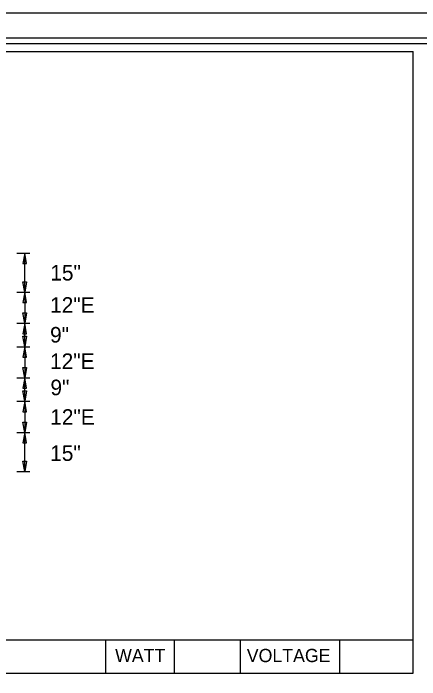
# Model space of a CAD drawing. Extents: x 121688 to 126625, y -22752 to -19972.
# Drawn here: x 125690.2 to 125846.6, y -22010.6 to -21754.2 of the extents above; entities that cross this region are included whole.
import ezdxf

# ---------------------------------------------------------------- set-up
doc = ezdxf.new("R2010")
doc.units = 0
for name, color, linetype in [('GSDims', 7, 'Continuous'), ('PlotBorder_dp', 7, 'Continuous'), ('SheetBorder_dp', 7, 'Continuous'), ('SheetLinesMisc2_dp', 7, 'Continuous'), ('TextMinor', 7, 'Continuous')]:
    doc.layers.add(name, color=color, linetype=linetype)

msp = doc.modelspace()

# ---------------------------------------------------------------- linework, layer by layer
at = {"layer": 'GSDims'}
for p, q in [((125691.61, -21846.48), (125696.61, -21846.48)), ((125691.61, -21846.48), (125691.61, -21846.48)), ((125694.61, -21861.47), (125694.61, -21846.48)), ((125691.61, -21861.47), (125696.61, -21861.47)), ((125691.61, -21861.47), (125696.61, -21861.47)), ((125694.61, -21861.47), (125694.61, -21873.47)), ((125691.61, -21873.47), (125696.61, -21873.47)), ((125691.61, -21873.47), (125696.61, -21873.47)), ((125694.61, -21882.47), (125694.61, -21873.47)), ((125691.61, -21882.47), (125696.61, -21882.47)), ((125691.61, -21882.47), (125696.61, -21882.47)), ((125694.61, -21882.47), (125694.61, -21894.47)), ((125691.61, -21894.47), (125696.61, -21894.47)), ((125691.61, -21894.47), (125696.61, -21894.47)), ((125694.61, -21903.48), (125694.61, -21894.47)), ((125691.61, -21903.48), (125696.61, -21903.48)), ((125691.61, -21903.48), (125696.61, -21903.48)), ((125694.61, -21903.48), (125694.61, -21915.48)), ((125691.61, -21915.48), (125696.61, -21915.48)), ((125691.61, -21915.48), (125696.61, -21915.48)), ((125694.61, -21930.48), (125694.61, -21915.48)), ((125691.61, -21930.48), (125696.61, -21930.48)), ((125691.61, -21930.48), (125691.61, -21930.48))]:
    msp.add_line(p, q, dxfattribs=at)
for points in [[(125694.61, -21846.48), (125693.94, -21850.48), (125695.28, -21850.48)], [(125694.61, -21861.47), (125693.94, -21857.47), (125695.28, -21857.47)], [(125694.61, -21861.47), (125693.94, -21865.47), (125695.28, -21865.47)], [(125694.61, -21873.47), (125693.94, -21869.47), (125695.28, -21869.47)], [(125694.61, -21873.47), (125693.94, -21877.47), (125695.28, -21877.47)], [(125694.61, -21882.47), (125693.94, -21878.47), (125695.28, -21878.47)], [(125694.61, -21882.47), (125693.94, -21886.47), (125695.28, -21886.47)], [(125694.61, -21894.47), (125693.94, -21890.47), (125695.28, -21890.47)], [(125694.61, -21894.47), (125693.94, -21898.47), (125695.28, -21898.47)], [(125694.61, -21903.48), (125693.94, -21899.48), (125695.28, -21899.48)], [(125694.61, -21903.48), (125693.94, -21907.48), (125695.28, -21907.48)], [(125694.61, -21915.48), (125693.94, -21911.48), (125695.28, -21911.48)], [(125694.61, -21915.48), (125693.94, -21919.48), (125695.28, -21919.48)], [(125694.61, -21930.48), (125693.94, -21926.48), (125695.28, -21926.48)]]:
    msp.add_lwpolyline(points, close=True, dxfattribs=at)
at = {"layer": 'PlotBorder_dp'}
msp.add_lwpolyline([(125072.61, -22751.79), (126625.41, -22751.79), (126625.41, -21754.22), (125072.61, -21754.22)], close=True, dxfattribs=at)
at = {"layer": 'SheetBorder_dp'}
msp.add_line((125124.37, -21763.63), (126573.65, -21763.63), dxfattribs=at)
at = {"layer": 'SheetLinesMisc2_dp'}
for p, q in [((125126.93, -21765.86), (126571.13, -21765.86)), ((125352.94, -21768.85), (125844.12, -21768.85)), ((125844.12, -22008.11), (125844.12, -21768.85)), ((125352.94, -21995.29), (125844.12, -21995.29)), ((125725.74, -21995.29), (125725.74, -22008.11)), ((125752.09, -21995.29), (125752.09, -22008.11)), ((125777.5, -21995.29), (125777.5, -22008.11)), ((125815.76, -21995.29), (125815.76, -22008.11)), ((125352.94, -22008.11), (125844.12, -22008.11))]:
    msp.add_line(p, q, dxfattribs=at)

# ---------------------------------------------------------------- texts
at = {"layer": 'GSDims'}
for s, p in [('15"', (125704.45, -21857.01)), ('12"E', (125704.38, -21869.43)), ('9"', (125704.36, -21880.89)), ('12"E', (125704.35, -21891.06)), ('9"', (125704.51, -21901.15)), ('12"E', (125704.43, -21912.52)), ('15"', (125704.42, -21926.41))]:
    msp.add_text(s, height=6, dxfattribs=at).set_placement(p)
at = {"layer": 'TextMinor'}
for s, p in [('WATT', (125729.4, -22003.82)), ('VOLTAGE', (125780.05, -22003.82))]:
    msp.add_text(s, height=5.102, dxfattribs=at).set_placement(p)

doc.saveas('drawing.dxf')
